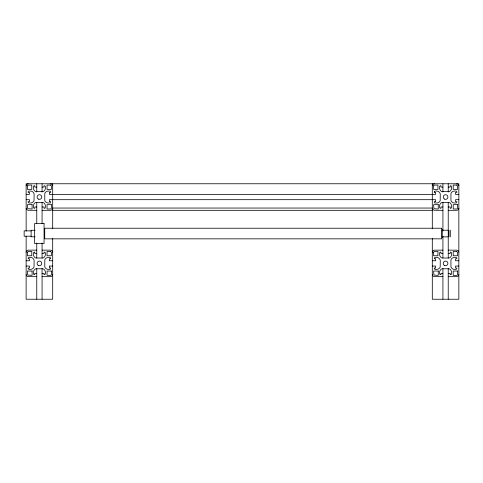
<?xml version="1.0" encoding="UTF-8"?>
<svg xmlns="http://www.w3.org/2000/svg" width="483" height="483" viewBox="0 0 483 483"><rect width="100%" height="100%" fill="white"/><g stroke="black" fill="none" stroke-linecap="round" stroke-linejoin="round"><path stroke-width="0.72" d="M52.689 208.276L52.677 208.378A2.349 2.349 0 0 1 50.757 210.298L42.069 210.31M52.689 274.64L52.677 274.742A2.349 2.349 0 0 1 50.757 276.662L42.069 276.674M458.85 208.276L458.838 208.378A2.349 2.349 0 0 1 456.918 210.298L448.23 210.31M458.85 274.64L458.838 274.742A2.349 2.349 0 0 1 456.918 276.662L448.23 276.674M26.142 185.792L26.806 184.428L28.177 183.763M26.142 252.162L26.631 250.985L27.917 250.17L36.762 250.128M432.303 185.792L432.967 184.428L434.338 183.763M432.303 252.162L432.792 250.985L434.084 250.17L442.923 250.128M36.762 187.078L34.77 187.078L34.77 185.75L34.281 185.762A1.099 1.099 0 0 0 33.442 186.83L33.46 188.436A3.876 3.876 0 0 0 34.559 190.773L35.036 191.25A2.487 2.487 0 0 0 35.851 191.648L42.872 191.66A2.5 2.5 0 0 0 43.754 191.25L44.448 190.574A3.876 3.876 0 0 0 45.372 188.436L45.39 186.83A1.099 1.099 0 0 0 44.702 185.81L44.062 185.75L44.062 187.078L42.069 187.078M442.923 187.078L440.931 187.078L440.931 185.75L440.448 185.762A1.099 1.099 0 0 0 439.602 186.83L439.621 188.436A3.876 3.876 0 0 0 440.719 190.773L441.196 191.25A2.487 2.487 0 0 0 442.017 191.648L449.039 191.66A2.5 2.5 0 0 0 449.915 191.25L450.615 190.574A3.876 3.876 0 0 0 451.533 188.436L451.551 186.83A1.099 1.099 0 0 0 450.862 185.81L450.222 185.75L450.222 187.078L448.23 187.078M26.142 194.377L29.457 194.377L29.457 192.391L28.135 192.391L28.141 191.902A1.099 1.099 0 0 1 29.209 191.063L30.815 191.081A3.876 3.876 0 0 1 32.753 191.836L33.55 192.681A3.339 3.339 0 0 1 34.106 194.377L34.027 200.596A2.487 2.487 0 0 1 33.629 201.411L33.152 201.894A3.876 3.876 0 0 1 30.815 202.993L29.209 203.005A1.099 1.099 0 0 1 28.141 202.166L28.135 201.683L29.457 201.683L29.457 199.69L26.142 199.69M458.85 194.377L455.529 194.377L455.529 192.391L456.858 192.391L456.803 191.751A1.099 1.099 0 0 0 455.783 191.063L454.177 191.081A3.876 3.876 0 0 0 451.84 192.18L451.364 192.657A3.351 3.351 0 0 0 450.941 193.78L450.941 200.288A3.351 3.351 0 0 0 451.364 201.411L451.84 201.894A3.876 3.876 0 0 0 454.177 202.993L455.783 203.005A1.099 1.099 0 0 0 456.803 202.323L456.858 201.683L455.529 201.683L455.529 199.69L458.85 199.69M36.762 206.99L34.77 206.99L34.77 208.318L34.13 208.258A1.099 1.099 0 0 1 33.442 207.237L33.46 205.637A3.876 3.876 0 0 1 34.559 203.301L35.036 202.824A2.487 2.487 0 0 1 35.851 202.419L42.667 202.395A3.351 3.351 0 0 1 43.796 202.824L44.273 203.301A3.876 3.876 0 0 1 45.372 205.637L45.39 207.237A1.099 1.099 0 0 1 44.702 208.258L44.062 208.318L44.062 206.99L42.069 206.99M442.923 206.99L440.931 206.99L440.931 208.318L440.291 208.258A1.099 1.099 0 0 1 439.602 207.237L439.621 205.637A3.876 3.876 0 0 1 440.719 203.301L441.196 202.824A2.487 2.487 0 0 1 442.017 202.419L448.834 202.395A3.351 3.351 0 0 1 449.957 202.824L450.434 203.301A3.876 3.876 0 0 1 451.533 205.637L451.551 207.237A1.099 1.099 0 0 1 450.862 208.258L450.222 208.318L450.222 206.99L448.23 206.99M52.689 208.046L432.303 208.046M36.762 210.31L27.917 210.262L26.631 209.453L26.142 208.276M52.689 210.31L432.303 210.31M442.923 210.31L434.084 210.262L432.792 209.453L432.303 208.276M442.259 230.216L448.23 230.216M35.102 230.282L31.117 230.282L31.117 236.785L35.102 236.785M31.117 230.88L24.15 230.88L24.15 236.193L31.117 236.193M442.259 236.857L448.23 236.857M42.069 250.128L50.908 250.17L52.194 250.985L52.689 252.162M448.23 250.128L457.069 250.17L458.186 250.792L458.85 252.162M36.762 253.448L34.77 253.448L34.77 252.12L34.281 252.126A1.099 1.099 0 0 0 33.442 253.195L33.46 254.801A3.876 3.876 0 0 0 34.559 257.137L35.036 257.614A2.487 2.487 0 0 0 35.851 258.013L42.872 258.025A2.5 2.5 0 0 0 43.754 257.62L44.448 256.944A3.876 3.876 0 0 0 45.372 254.801L45.39 253.195A1.099 1.099 0 0 0 44.702 252.174L44.062 252.12L44.062 253.448L42.069 253.448M442.923 253.448L440.931 253.448L440.931 252.12L440.448 252.126A1.099 1.099 0 0 0 439.602 253.195L439.621 254.801A3.876 3.876 0 0 0 440.719 257.137L441.196 257.614A2.487 2.487 0 0 0 442.017 258.013L449.039 258.025A2.5 2.5 0 0 0 449.915 257.62L450.615 256.944A3.876 3.876 0 0 0 451.533 254.801L451.551 253.195A1.099 1.099 0 0 0 450.862 252.174L450.222 252.12L450.222 253.448L448.23 253.448M26.142 260.748L29.457 260.748L29.457 258.755L28.135 258.755L28.141 258.272A1.099 1.099 0 0 1 29.209 257.427L30.815 257.445A3.876 3.876 0 0 1 32.753 258.2L33.55 259.051A3.339 3.339 0 0 1 34.106 260.748L34.027 266.96A2.487 2.487 0 0 1 33.629 267.781L33.152 268.258A3.876 3.876 0 0 1 30.815 269.357L29.209 269.375A1.099 1.099 0 0 1 28.141 268.53L28.135 268.047L29.457 268.047L29.457 266.055L26.142 266.055M52.689 260.748L49.369 260.748L49.369 258.755L50.697 258.755L50.637 258.115A1.099 1.099 0 0 0 49.616 257.427L48.016 257.445A3.876 3.876 0 0 0 45.68 258.544L45.203 259.021A3.351 3.351 0 0 0 44.78 260.144L44.78 266.658A3.351 3.351 0 0 0 45.203 267.781L45.68 268.258A3.876 3.876 0 0 0 48.016 269.357L49.616 269.375A1.099 1.099 0 0 0 50.637 268.687L50.697 268.047L49.369 268.047L49.369 266.055L52.689 266.055M432.303 260.748L435.624 260.748L435.624 258.755L434.295 258.755L434.302 258.272A1.099 1.099 0 0 1 435.37 257.427L436.976 257.445A3.876 3.876 0 0 1 438.914 258.2L439.711 259.051A3.339 3.339 0 0 1 440.267 260.748L440.188 266.96A2.487 2.487 0 0 1 439.79 267.781L439.313 268.258A3.876 3.876 0 0 1 436.976 269.357L435.37 269.375A1.099 1.099 0 0 1 434.302 268.53L434.295 268.047L435.624 268.047L435.624 266.055L432.303 266.055M458.85 260.748L455.529 260.748L455.529 258.755L456.858 258.755L456.803 258.115A1.099 1.099 0 0 0 455.783 257.427L454.177 257.445A3.876 3.876 0 0 0 451.84 258.544L451.364 259.021A3.351 3.351 0 0 0 450.941 260.144L450.941 266.658A3.351 3.351 0 0 0 451.364 267.781L451.84 268.258A3.876 3.876 0 0 0 454.177 269.357L455.783 269.375A1.099 1.099 0 0 0 456.803 268.687L456.858 268.047L455.529 268.047L455.529 266.055L458.85 266.055M36.762 273.354L34.77 273.354L34.77 274.682L34.13 274.628A1.099 1.099 0 0 1 33.442 273.607L33.46 272.001A3.876 3.876 0 0 1 34.559 269.665L35.036 269.188A2.487 2.487 0 0 1 35.851 268.789L42.667 268.765A3.351 3.351 0 0 1 43.796 269.188L44.273 269.665A3.876 3.876 0 0 1 45.372 272.001L45.39 273.607A1.099 1.099 0 0 1 44.702 274.628L44.062 274.682L44.062 273.354L42.069 273.354M442.923 273.354L440.931 273.354L440.931 274.682L440.291 274.628A1.099 1.099 0 0 1 439.602 273.607L439.621 272.001A3.876 3.876 0 0 1 440.719 269.665L441.196 269.188A2.487 2.487 0 0 1 442.017 268.789L448.834 268.765A3.351 3.351 0 0 1 449.957 269.188L450.434 269.665A3.876 3.876 0 0 1 451.533 272.001L451.551 273.607A1.099 1.099 0 0 1 450.862 274.628L450.222 274.682L450.222 273.354L448.23 273.354M36.762 276.674L27.917 276.632L26.631 275.817L26.142 274.64M442.923 276.674L434.084 276.632L432.792 275.817L432.303 274.64M456.815 183.763L458.186 184.428L458.85 185.792M50.655 183.763L52.025 184.428L52.689 185.792M450.289 230.216L450.289 236.857M448.961 230.216L448.961 236.857M448.23 183.763L448.23 192.011M448.23 202.51L448.23 257.994M448.23 268.494L448.23 299.237M442.923 183.763L442.923 192.011M442.923 202.51L442.923 231.001M442.923 236.253L442.923 257.994M442.923 268.494L442.923 299.237M442.259 229.552L442.259 237.515M432.303 183.763L432.303 228.755M432.303 238.499L432.303 299.237L458.85 299.237L458.85 183.763L26.142 183.763L26.142 231.001M52.689 183.763L52.689 228.755M52.689 238.499L52.689 299.237L26.124 299.237L26.142 236.253M42.069 183.763L42.069 192.011M42.069 202.51L42.069 223.502M42.069 242.997L42.069 257.994M42.069 268.494L42.069 299.237M36.762 183.763L36.762 192.011M36.762 202.51L36.762 223.502M36.762 242.997L36.762 257.994M36.762 268.494L36.762 299.237M434.302 191.902L434.295 192.391L435.624 192.391L435.624 194.377L49.369 194.377L49.369 192.391L50.697 192.391L50.637 191.751A1.099 1.099 0 0 0 49.616 191.063L48.016 191.081A3.876 3.876 0 0 0 45.68 192.18L45.203 192.657A3.351 3.351 0 0 0 44.78 193.78L44.78 200.288A3.351 3.351 0 0 0 45.203 201.411L45.68 201.894A3.876 3.876 0 0 0 48.016 202.993L49.616 203.005A1.099 1.099 0 0 0 50.637 202.323L50.697 201.683L49.369 201.683L49.369 199.69L435.624 199.69L435.624 201.683L434.295 201.683L434.302 202.166A1.099 1.099 0 0 0 435.37 203.005L436.976 202.993A3.876 3.876 0 0 0 439.313 201.894L439.79 201.411A2.487 2.487 0 0 0 440.188 200.596L440.267 194.377A3.339 3.339 0 0 0 439.711 192.681L438.914 191.836A3.876 3.876 0 0 0 436.976 191.081L435.37 191.063A1.099 1.099 0 0 0 434.302 191.902M27.489 185.792L27.446 189.402L31.781 189.402L31.781 185.067L28.177 185.104L27.489 185.792M27.489 252.162L27.446 255.767L31.781 255.767L31.781 251.438L28.177 251.474L27.489 252.162M433.649 185.792L433.613 189.402L437.942 189.402L437.942 185.067L434.338 185.104L433.649 185.792M433.649 252.162L433.613 255.767L437.942 255.767L437.942 251.438L434.338 251.474L433.649 252.162M50.425 185.067L47.044 185.067L47.044 189.402L51.379 189.402L51.349 185.84L50.425 185.067M456.586 185.067L453.211 185.067L453.211 189.402L457.54 189.402L457.51 185.84L456.586 185.067M32.095 204.665L27.446 204.665L27.742 208.704L32.095 209L32.095 204.665M51.367 204.665L47.044 204.665L47.044 208.988L50.534 208.988A1.014 1.014 0 0 0 51.367 208.155L51.367 204.665M438.256 204.665L433.613 204.665L433.909 208.704L438.256 209L438.256 204.665M457.528 204.665L453.211 204.665L453.211 208.988L456.695 208.988A1.014 1.014 0 0 0 457.528 208.155L457.528 204.665M44.062 223.581L34.571 223.581L34.571 243.492L44.062 243.492L44.062 223.581M441.595 228.23L44.726 228.23L44.726 238.844L441.595 238.844L441.595 228.23M50.425 251.438L47.044 251.438L47.044 255.767L51.379 255.767L51.343 252.162L50.425 251.438M456.586 251.438L453.211 251.438L453.211 255.767L457.54 255.767L457.504 252.162L456.586 251.438M32.095 271.035L27.446 271.035L27.742 275.069L32.095 275.364L32.095 271.035M51.367 271.035L47.044 271.035L47.044 275.352L50.534 275.352A1.014 1.014 0 0 0 51.367 274.519L51.367 271.035M438.256 271.035L433.613 271.035L433.909 275.069L438.256 275.364L438.256 271.035M457.528 271.035L453.211 271.035L453.211 275.352L456.695 275.352A1.014 1.014 0 0 0 457.528 274.519L457.528 271.035M444.414 265.415A2.324 2.324 0 0 0 447.898 263.398A2.324 2.324 0 0 0 444.414 261.388A2.324 2.324 0 0 0 444.414 265.415M38.254 265.415A2.324 2.324 0 0 0 41.737 263.398A2.324 2.324 0 0 0 38.254 261.388A2.324 2.324 0 0 0 38.254 265.415M444.414 199.044A2.324 2.324 0 0 0 447.898 197.034A2.324 2.324 0 0 0 444.414 195.023A2.324 2.324 0 0 0 444.414 199.044M38.254 199.044A2.324 2.324 0 0 0 41.737 197.034A2.324 2.324 0 0 0 38.254 195.023A2.324 2.324 0 0 0 38.254 199.044"/></g></svg>
